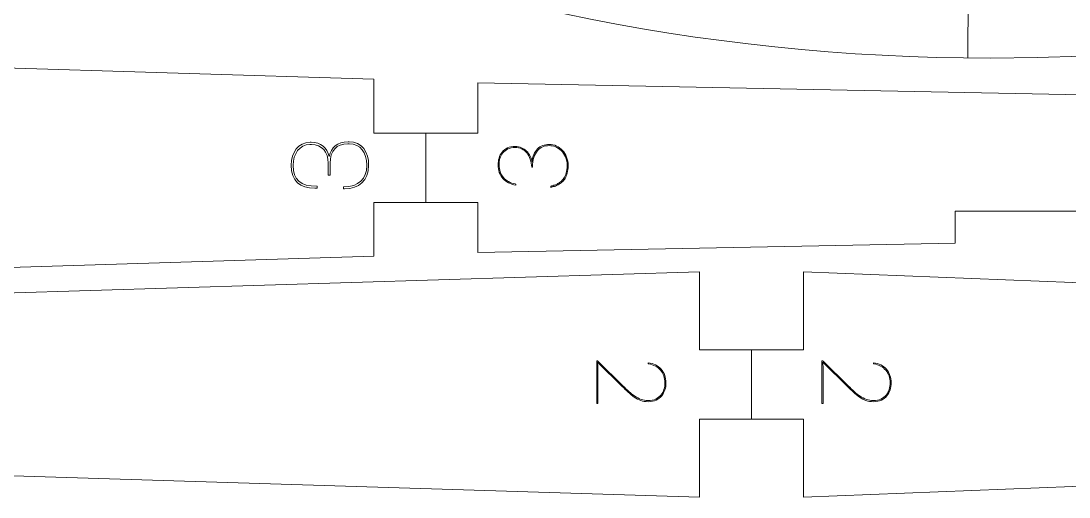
# Model space of a CAD drawing. Header units: millimetres. Extents: x -150 to 147, y -95 to 100.
# Drawn here: x -113.01 to -82.76, y -39.99 to -26.26 of the extents above; entities that cross this region are included whole.
import ezdxf

# ---------------------------------------------------------------- set-up
doc = ezdxf.new("R2010")
doc.units = ezdxf.units.MM
doc.header["$MEASUREMENT"] = 0
doc.layers.add('cut', color=7, linetype='Continuous')
doc.layers.add('cut light', color=7, linetype='Continuous')

msp = doc.modelspace()

# ---------------------------------------------------------------- linework, layer by layer
at = {"layer": 'cut', "lineweight": 0}
for points, knots in [([(-85.0188, 98.3721), (-56.4983, 98.3721), (-32.5493, 78.2244), (-25.8546, 50.9966), (-25.8546, 50.9966), (-25.8546, 50.9966), (-25.8546, 51.0068), (-25.8546, 51.0068), (-25.8546, 51.0068), (-25.8546, 51.0068), (-21.6503, 48.5068), (-21.6503, 48.5068), (-21.6503, 48.5068), (-21.6503, 48.5068), (-21.6503, 22.4442), (-21.6503, 22.4442), (-21.6503, 22.4442), (-21.6503, 22.4442), (-25.8776, 19.9442), (-25.8776, 19.9442), (-25.8776, 19.9442), (-25.8776, 19.9442), (-25.8776, 19.9502), (-25.8776, 19.9502), (-25.8776, 19.9502), (-32.6051, -7.2285), (-56.532, -27.3281), (-85.0188, -27.3281), (-85.0188, -27.3281), (-118.7251, -27.3281), (-146.0494, 0.8109), (-146.0494, 35.5219), (-146.0494, 35.5219), (-146.0494, 70.2331), (-118.7251, 98.3721), (-85.0188, 98.3721)], [0, 0, 0, 0, 0.1, 0.1, 0.1, 0.1, 0.2, 0.2, 0.2, 0.2, 0.3, 0.3, 0.3, 0.3, 0.4, 0.4, 0.4, 0.4, 0.5, 0.5, 0.5, 0.5, 0.6, 0.6, 0.6, 0.6, 0.7, 0.7, 0.7, 0.7, 0.8, 0.8, 0.8, 0.8, 1, 1, 1, 1]), ([(-126.9217, -31.4889), (-126.9217, -31.4889), (-126.9217, -29.4889), (-126.9217, -29.4889), (-126.9217, -29.4889), (-126.9217, -29.4889), (-125.4217, -29.4889), (-125.4217, -29.4889), (-125.4217, -29.4889), (-125.4217, -29.4889), (-125.4217, -27.2389), (-125.4217, -27.2389), (-125.4217, -27.2389), (-125.4217, -27.2389), (-102.8217, -27.9389), (-102.8217, -27.9389), (-102.8217, -27.9389), (-102.8217, -27.9389), (-102.8217, -29.4889), (-102.8217, -29.4889), (-102.8217, -29.4889), (-102.8217, -29.4889), (-101.3217, -29.4889), (-101.3217, -29.4889), (-101.3217, -29.4889), (-101.3217, -29.4889), (-101.3217, -31.4889), (-101.3217, -31.4889), (-101.3217, -31.4889), (-101.3217, -31.4889), (-102.8217, -31.4889), (-102.8217, -31.4889), (-102.8217, -31.4889), (-102.8217, -31.4889), (-102.8217, -33.0389), (-102.8217, -33.0389), (-102.8217, -33.0389), (-102.8217, -33.0389), (-125.4217, -33.7389), (-125.4217, -33.7389), (-125.4217, -33.7389), (-125.4217, -33.7389), (-125.4217, -31.4889), (-125.4217, -31.4889), (-125.4217, -31.4889), (-125.4217, -31.4889), (-126.9217, -31.4889), (-126.9217, -31.4889)], [0, 0, 0, 0, 0.0769231, 0.0769231, 0.0769231, 0.0769231, 0.1538462, 0.1538462, 0.1538462, 0.1538462, 0.2307692, 0.2307692, 0.2307692, 0.2307692, 0.3076923, 0.3076923, 0.3076923, 0.3076923, 0.3846154, 0.3846154, 0.3846154, 0.3846154, 0.4615385, 0.4615385, 0.4615385, 0.4615385, 0.5384615, 0.5384615, 0.5384615, 0.5384615, 0.6153846, 0.6153846, 0.6153846, 0.6153846, 0.6923077, 0.6923077, 0.6923077, 0.6923077, 0.7692308, 0.7692308, 0.7692308, 0.7692308, 0.8461538, 0.8461538, 0.8461538, 0.8461538, 1, 1, 1, 1]), ([(-101.3217, -31.4889), (-101.3217, -31.4889), (-101.3217, -29.4889), (-101.3217, -29.4889), (-101.3217, -29.4889), (-101.3217, -29.4889), (-99.8217, -29.4889), (-99.8217, -29.4889), (-99.8217, -29.4889), (-99.8217, -29.4889), (-99.8217, -28.0389), (-99.8217, -28.0389), (-99.8217, -28.0389), (-99.8217, -28.0389), (-77.0517, -28.489), (-77.0517, -28.489), (-77.0517, -28.489), (-77.0517, -28.489), (-77.0516, -29.739), (-77.0516, -29.739), (-77.0516, -29.739), (-77.0516, -29.739), (-75.5516, -29.739), (-75.5516, -29.739), (-75.5516, -29.739), (-75.5516, -29.739), (-75.5516, -31.239), (-75.5516, -31.239), (-75.5516, -31.239), (-75.5516, -31.239), (-77.0516, -31.239), (-77.0516, -31.239), (-77.0516, -31.239), (-77.0516, -31.239), (-77.0517, -31.739), (-77.0517, -31.739), (-77.0517, -31.739), (-77.0517, -31.739), (-86.0517, -31.739), (-86.0517, -31.739), (-86.0517, -31.739), (-86.0517, -31.739), (-86.0517, -32.6668), (-86.0517, -32.6668), (-86.0517, -32.6668), (-86.0517, -32.6668), (-99.8217, -32.9389), (-99.8217, -32.9389), (-99.8217, -32.9389), (-99.8217, -32.9389), (-99.8217, -31.4889), (-99.8217, -31.4889), (-99.8217, -31.4889), (-99.8217, -31.4889), (-101.3217, -31.4889), (-101.3217, -31.4889)], [0, 0, 0, 0, 0.0666667, 0.0666667, 0.0666667, 0.0666667, 0.1333333, 0.1333333, 0.1333333, 0.1333333, 0.2, 0.2, 0.2, 0.2, 0.2666667, 0.2666667, 0.2666667, 0.2666667, 0.3333333, 0.3333333, 0.3333333, 0.3333333, 0.4, 0.4, 0.4, 0.4, 0.4666667, 0.4666667, 0.4666667, 0.4666667, 0.5333333, 0.5333333, 0.5333333, 0.5333333, 0.6, 0.6, 0.6, 0.6, 0.6666667, 0.6666667, 0.6666667, 0.6666667, 0.7333333, 0.7333333, 0.7333333, 0.7333333, 0.8, 0.8, 0.8, 0.8, 0.8666667, 0.8666667, 0.8666667, 0.8666667, 1, 1, 1, 1]), ([(-91.9315, -35.7389), (-91.9315, -35.7389), (-91.9315, -37.7389), (-91.9315, -37.7389), (-91.9315, -37.7389), (-91.9315, -37.7389), (-93.4315, -37.7389), (-93.4315, -37.7389), (-93.4315, -37.7389), (-93.4315, -37.7389), (-93.4315, -39.9889), (-93.4315, -39.9889), (-93.4315, -39.9889), (-93.4315, -39.9889), (-116.0315, -39.2889), (-116.0315, -39.2889), (-116.0315, -39.2889), (-116.0315, -39.2889), (-116.0315, -37.7389), (-116.0315, -37.7389), (-116.0315, -37.7389), (-116.0315, -37.7389), (-117.5315, -37.7389), (-117.5315, -37.7389), (-117.5315, -37.7389), (-117.5315, -37.7389), (-117.5315, -35.7389), (-117.5315, -35.7389), (-117.5315, -35.7389), (-117.5315, -35.7389), (-116.0315, -35.7389), (-116.0315, -35.7389), (-116.0315, -35.7389), (-116.0315, -35.7389), (-116.0315, -34.1889), (-116.0315, -34.1889), (-116.0315, -34.1889), (-116.0315, -34.1889), (-93.4315, -33.4889), (-93.4315, -33.4889), (-93.4315, -33.4889), (-93.4315, -33.4889), (-93.4315, -35.7389), (-93.4315, -35.7389), (-93.4315, -35.7389), (-93.4315, -35.7389), (-91.9315, -35.7389), (-91.9315, -35.7389)], [0, 0, 0, 0, 0.0769231, 0.0769231, 0.0769231, 0.0769231, 0.1538462, 0.1538462, 0.1538462, 0.1538462, 0.2307692, 0.2307692, 0.2307692, 0.2307692, 0.3076923, 0.3076923, 0.3076923, 0.3076923, 0.3846154, 0.3846154, 0.3846154, 0.3846154, 0.4615385, 0.4615385, 0.4615385, 0.4615385, 0.5384615, 0.5384615, 0.5384615, 0.5384615, 0.6153846, 0.6153846, 0.6153846, 0.6153846, 0.6923077, 0.6923077, 0.6923077, 0.6923077, 0.7692308, 0.7692308, 0.7692308, 0.7692308, 0.8461538, 0.8461538, 0.8461538, 0.8461538, 1, 1, 1, 1]), ([(-74.8016, -35.7389), (-74.8016, -35.7389), (-74.8016, -37.7389), (-74.8016, -37.7389), (-74.8016, -37.7389), (-74.8016, -37.7389), (-77.8016, -37.7389), (-77.8016, -37.7389), (-77.8016, -37.7389), (-77.8016, -37.7389), (-77.8016, -39.4888), (-77.8016, -39.4888), (-77.8016, -39.4888), (-77.8016, -39.4888), (-90.4315, -39.9889), (-90.4315, -39.9889), (-90.4315, -39.9889), (-90.4315, -39.9889), (-90.4315, -37.7389), (-90.4315, -37.7389), (-90.4315, -37.7389), (-90.4315, -37.7389), (-91.9315, -37.7389), (-91.9315, -37.7389), (-91.9315, -37.7389), (-91.9315, -37.7389), (-91.9315, -35.7389), (-91.9315, -35.7389), (-91.9315, -35.7389), (-91.9315, -35.7389), (-90.4315, -35.7389), (-90.4315, -35.7389), (-90.4315, -35.7389), (-90.4315, -35.7389), (-90.4315, -33.4889), (-90.4315, -33.4889), (-90.4315, -33.4889), (-90.4315, -33.4889), (-77.8016, -33.9888), (-77.8016, -33.9888), (-77.8016, -33.9888), (-77.8016, -33.9888), (-77.8016, -35.7389), (-77.8016, -35.7389), (-77.8016, -35.7389), (-77.8016, -35.7389), (-74.8016, -35.7389), (-74.8016, -35.7389)], [0, 0, 0, 0, 0.0769231, 0.0769231, 0.0769231, 0.0769231, 0.1538462, 0.1538462, 0.1538462, 0.1538462, 0.2307692, 0.2307692, 0.2307692, 0.2307692, 0.3076923, 0.3076923, 0.3076923, 0.3076923, 0.3846154, 0.3846154, 0.3846154, 0.3846154, 0.4615385, 0.4615385, 0.4615385, 0.4615385, 0.5384615, 0.5384615, 0.5384615, 0.5384615, 0.6153846, 0.6153846, 0.6153846, 0.6153846, 0.6923077, 0.6923077, 0.6923077, 0.6923077, 0.7692308, 0.7692308, 0.7692308, 0.7692308, 0.8461538, 0.8461538, 0.8461538, 0.8461538, 1, 1, 1, 1])]:
    msp.add_open_spline(points, degree=3, knots=knots, dxfattribs=at)
at = {"layer": 'cut light', "color": 5, "lineweight": 0}
msp.add_open_spline([(-85.3497, 35.522), (-85.3497, 35.522), (-85.6805, -27.3282), (-85.6805, -27.3282)], degree=3, dxfattribs=at)
for points, knots in [([(-104.6775, -29.8169), (-104.6775, -29.8169), (-104.621, -29.8169), (-104.621, -29.8169), (-104.621, -29.8169), (-104.3303, -29.8169), (-104.1441, -30.0342), (-104.1441, -30.3531), (-104.1441, -30.3531), (-104.1441, -30.3531), (-104.1441, -30.7003), (-104.1441, -30.7003), (-104.1441, -30.7003), (-104.1441, -30.7003), (-104.0876, -30.7003), (-104.0876, -30.7003), (-104.0876, -30.7003), (-104.0876, -30.7003), (-104.0876, -30.3531), (-104.0876, -30.3531), (-104.0876, -30.3531), (-104.0876, -30.0032), (-103.9042, -29.7972), (-103.5768, -29.7972), (-103.5768, -29.7972), (-103.5768, -29.7972), (-103.5345, -29.7972), (-103.5345, -29.7972), (-103.5345, -29.7972), (-103.2071, -29.7972), (-103.0321, -30.0596), (-103.0321, -30.4096), (-103.0321, -30.4096), (-103.0321, -30.4096), (-103.0321, -30.4265), (-103.0321, -30.4265), (-103.0321, -30.4265), (-103.0321, -30.816), (-103.2579, -31.0389), (-103.6982, -31.0389), (-103.6982, -31.0389), (-103.6982, -31.0389), (-103.6982, -31.0954), (-103.6982, -31.0954), (-103.6982, -31.0954), (-103.6982, -31.0954), (-103.6699, -31.0954), (-103.6699, -31.0954), (-103.6699, -31.0954), (-103.2579, -31.0954), (-102.9757, -30.8724), (-102.9757, -30.418), (-102.9757, -30.418), (-102.9757, -30.037), (-103.1619, -29.7407), (-103.5429, -29.7407), (-103.5429, -29.7407), (-103.5429, -29.7407), (-103.5712, -29.7407), (-103.5712, -29.7407), (-103.5712, -29.7407), (-103.8816, -29.7407), (-104.0594, -29.9016), (-104.1158, -30.1669), (-104.1158, -30.1669), (-104.1723, -29.9129), (-104.3557, -29.7548), (-104.6351, -29.7548), (-104.6351, -29.7548), (-104.6351, -29.7548), (-104.6633, -29.7548), (-104.6633, -29.7548), (-104.6633, -29.7548), (-105.0077, -29.7548), (-105.2108, -30.0512), (-105.2108, -30.418), (-105.2108, -30.418), (-105.2108, -30.8781), (-104.9512, -31.0813), (-104.5307, -31.0813), (-104.5307, -31.0813), (-104.5307, -31.0813), (-104.4601, -31.0813), (-104.4601, -31.0813), (-104.4601, -31.0813), (-104.4601, -31.0813), (-104.4601, -31.0248), (-104.4601, -31.0248), (-104.4601, -31.0248), (-104.9512, -31.0248), (-105.1544, -30.8273), (-105.1544, -30.4293), (-105.1544, -30.4293), (-105.1544, -30.4293), (-105.1544, -30.4124), (-105.1544, -30.4124), (-105.1544, -30.4124), (-105.1544, -30.0935), (-104.9681, -29.8169), (-104.6775, -29.8169)], [0, 0, 0, 0, 0.0384615, 0.0384615, 0.0384615, 0.0384615, 0.0769231, 0.0769231, 0.0769231, 0.0769231, 0.1153846, 0.1153846, 0.1153846, 0.1153846, 0.1538462, 0.1538462, 0.1538462, 0.1538462, 0.1923077, 0.1923077, 0.1923077, 0.1923077, 0.2307692, 0.2307692, 0.2307692, 0.2307692, 0.2692308, 0.2692308, 0.2692308, 0.2692308, 0.3076923, 0.3076923, 0.3076923, 0.3076923, 0.3461538, 0.3461538, 0.3461538, 0.3461538, 0.3846154, 0.3846154, 0.3846154, 0.3846154, 0.4230769, 0.4230769, 0.4230769, 0.4230769, 0.4615385, 0.4615385, 0.4615385, 0.4615385, 0.5, 0.5, 0.5, 0.5, 0.5384615, 0.5384615, 0.5384615, 0.5384615, 0.5769231, 0.5769231, 0.5769231, 0.5769231, 0.6153846, 0.6153846, 0.6153846, 0.6153846, 0.6538462, 0.6538462, 0.6538462, 0.6538462, 0.6923077, 0.6923077, 0.6923077, 0.6923077, 0.7307692, 0.7307692, 0.7307692, 0.7307692, 0.7692308, 0.7692308, 0.7692308, 0.7692308, 0.8076923, 0.8076923, 0.8076923, 0.8076923, 0.8461538, 0.8461538, 0.8461538, 0.8461538, 0.8846154, 0.8846154, 0.8846154, 0.8846154, 0.9230769, 0.9230769, 0.9230769, 0.9230769, 1, 1, 1, 1]), ([(-99.2407, -30.4068), (-99.2407, -30.339), (-99.2313, -30.2732), (-99.2125, -30.2092), (-99.2125, -30.2092), (-99.1937, -30.1452), (-99.1645, -30.0883), (-99.125, -30.0385), (-99.125, -30.0385), (-99.0855, -29.9886), (-99.0347, -29.9486), (-98.9721, -29.9185), (-98.9721, -29.9185), (-98.9096, -29.8884), (-98.8343, -29.8734), (-98.7468, -29.8734), (-98.7468, -29.8734), (-98.68, -29.8734), (-98.6189, -29.8861), (-98.5629, -29.9115), (-98.5629, -29.9115), (-98.5069, -29.9369), (-98.458, -29.9703), (-98.4166, -30.0121), (-98.4166, -30.0121), (-98.3752, -30.054), (-98.3414, -30.1024), (-98.3146, -30.157), (-98.3146, -30.157), (-98.2878, -30.2115), (-98.2699, -30.2675), (-98.2614, -30.3249), (-98.2614, -30.3249), (-98.2548, -30.2431), (-98.2379, -30.1702), (-98.2106, -30.1067), (-98.2106, -30.1067), (-98.1833, -30.0432), (-98.1481, -29.99), (-98.1048, -29.9472), (-98.1048, -29.9472), (-98.0615, -29.9044), (-98.0112, -29.8719), (-97.9533, -29.8498), (-97.9533, -29.8498), (-97.8955, -29.8277), (-97.8324, -29.8169), (-97.7647, -29.8169), (-97.7647, -29.8169), (-97.6923, -29.8169), (-97.6231, -29.832), (-97.5573, -29.8625), (-97.5573, -29.8625), (-97.4914, -29.8931), (-97.4336, -29.9359), (-97.3837, -29.9905), (-97.3837, -29.9905), (-97.3339, -30.045), (-97.2943, -30.1099), (-97.2647, -30.1852), (-97.2647, -30.1852), (-97.2351, -30.2605), (-97.22, -30.3428), (-97.22, -30.4322), (-97.22, -30.4322), (-97.22, -30.5112), (-97.228, -30.5803), (-97.244, -30.6401), (-97.244, -30.6401), (-97.26, -30.6998), (-97.2812, -30.7515), (-97.307, -30.7953), (-97.307, -30.7953), (-97.3329, -30.839), (-97.363, -30.8757), (-97.3974, -30.9053), (-97.3974, -30.9053), (-97.4317, -30.935), (-97.467, -30.9599), (-97.5037, -30.9797), (-97.5037, -30.9797), (-97.5403, -30.9994), (-97.577, -31.0149), (-97.6137, -31.0267), (-97.6137, -31.0267), (-97.6504, -31.0385), (-97.6847, -31.0483), (-97.7167, -31.0559), (-97.7167, -31.0559), (-97.7167, -31.0559), (-97.7196, -31.0502), (-97.7196, -31.0502), (-97.7196, -31.0502), (-97.7214, -31.0464), (-97.7224, -31.0427), (-97.7224, -31.0389), (-97.7224, -31.0389), (-97.7224, -31.0314), (-97.7196, -31.0258), (-97.7134, -31.0225), (-97.7134, -31.0225), (-97.7073, -31.0192), (-97.6984, -31.0163), (-97.6871, -31.0135), (-97.6871, -31.0135), (-97.6739, -31.0107), (-97.6542, -31.0051), (-97.6274, -30.9971), (-97.6274, -30.9971), (-97.6005, -30.9891), (-97.5709, -30.9768), (-97.5385, -30.9599), (-97.5385, -30.9599), (-97.506, -30.943), (-97.4726, -30.9209), (-97.4383, -30.8941), (-97.4383, -30.8941), (-97.4039, -30.8672), (-97.3724, -30.8329), (-97.3442, -30.7906), (-97.3442, -30.7906), (-97.316, -30.7482), (-97.2929, -30.6979), (-97.2751, -30.6396), (-97.2751, -30.6396), (-97.2572, -30.5813), (-97.2482, -30.5121), (-97.2482, -30.4322), (-97.2482, -30.4322), (-97.2482, -30.3353), (-97.2647, -30.2506), (-97.2972, -30.1782), (-97.2972, -30.1782), (-97.3296, -30.1057), (-97.371, -30.045), (-97.4213, -29.9966), (-97.4213, -29.9966), (-97.4717, -29.9481), (-97.5272, -29.9119), (-97.5878, -29.8875), (-97.5878, -29.8875), (-97.6485, -29.863), (-97.7073, -29.8508), (-97.7647, -29.8508), (-97.7647, -29.8508), (-97.8324, -29.8508), (-97.8955, -29.8625), (-97.9538, -29.8861), (-97.9538, -29.8861), (-98.0121, -29.9096), (-98.0629, -29.9467), (-98.1062, -29.9975), (-98.1062, -29.9975), (-98.1495, -30.0483), (-98.1838, -30.1132), (-98.2087, -30.1923), (-98.2087, -30.1923), (-98.2337, -30.2713), (-98.2464, -30.3663), (-98.2473, -30.4773), (-98.2473, -30.4773), (-98.2473, -30.4773), (-98.2699, -30.4773), (-98.2699, -30.4773), (-98.2699, -30.4773), (-98.2727, -30.3908), (-98.2863, -30.3122), (-98.3103, -30.2417), (-98.3103, -30.2417), (-98.3343, -30.1711), (-98.3672, -30.1109), (-98.4091, -30.0615), (-98.4091, -30.0615), (-98.451, -30.0121), (-98.5004, -29.974), (-98.5573, -29.9472), (-98.5573, -29.9472), (-98.6142, -29.9204), (-98.6772, -29.9072), (-98.7468, -29.9072), (-98.7468, -29.9072), (-98.8287, -29.9072), (-98.8992, -29.9209), (-98.958, -29.9486), (-98.958, -29.9486), (-99.0168, -29.9764), (-99.0648, -30.0135), (-99.1024, -30.0601), (-99.1024, -30.0601), (-99.1401, -30.1067), (-99.1678, -30.1603), (-99.1857, -30.2205), (-99.1857, -30.2205), (-99.2036, -30.2807), (-99.2125, -30.3428), (-99.2125, -30.4068), (-99.2125, -30.4068), (-99.2125, -30.4801), (-99.2012, -30.5479), (-99.1786, -30.6099), (-99.1786, -30.6099), (-99.1561, -30.672), (-99.1245, -30.7266), (-99.0836, -30.7736), (-99.0836, -30.7736), (-99.0427, -30.8207), (-98.9938, -30.8597), (-98.9373, -30.8908), (-98.9373, -30.8908), (-98.8809, -30.9218), (-98.8183, -30.943), (-98.7497, -30.9543), (-98.7497, -30.9543), (-98.7346, -30.9571), (-98.7271, -30.9637), (-98.7271, -30.974), (-98.7271, -30.974), (-98.7271, -30.974), (-98.7271, -30.9881), (-98.7271, -30.9881), (-98.7271, -30.9881), (-98.8061, -30.9778), (-98.8776, -30.9561), (-98.9411, -30.9237), (-98.9411, -30.9237), (-99.0046, -30.8912), (-99.0582, -30.8498), (-99.1024, -30.799), (-99.1024, -30.799), (-99.1466, -30.7482), (-99.181, -30.6894), (-99.205, -30.6231), (-99.205, -30.6231), (-99.229, -30.5568), (-99.2407, -30.4848), (-99.2407, -30.4068)], [0, 0, 0, 0, 0.0166667, 0.0166667, 0.0166667, 0.0166667, 0.0333333, 0.0333333, 0.0333333, 0.0333333, 0.05, 0.05, 0.05, 0.05, 0.0666667, 0.0666667, 0.0666667, 0.0666667, 0.0833333, 0.0833333, 0.0833333, 0.0833333, 0.1, 0.1, 0.1, 0.1, 0.1166667, 0.1166667, 0.1166667, 0.1166667, 0.1333333, 0.1333333, 0.1333333, 0.1333333, 0.15, 0.15, 0.15, 0.15, 0.1666667, 0.1666667, 0.1666667, 0.1666667, 0.1833333, 0.1833333, 0.1833333, 0.1833333, 0.2, 0.2, 0.2, 0.2, 0.2166667, 0.2166667, 0.2166667, 0.2166667, 0.2333333, 0.2333333, 0.2333333, 0.2333333, 0.25, 0.25, 0.25, 0.25, 0.2666667, 0.2666667, 0.2666667, 0.2666667, 0.2833333, 0.2833333, 0.2833333, 0.2833333, 0.3, 0.3, 0.3, 0.3, 0.3166667, 0.3166667, 0.3166667, 0.3166667, 0.3333333, 0.3333333, 0.3333333, 0.3333333, 0.35, 0.35, 0.35, 0.35, 0.3666667, 0.3666667, 0.3666667, 0.3666667, 0.3833333, 0.3833333, 0.3833333, 0.3833333, 0.4, 0.4, 0.4, 0.4, 0.4166667, 0.4166667, 0.4166667, 0.4166667, 0.4333333, 0.4333333, 0.4333333, 0.4333333, 0.45, 0.45, 0.45, 0.45, 0.4666667, 0.4666667, 0.4666667, 0.4666667, 0.4833333, 0.4833333, 0.4833333, 0.4833333, 0.5, 0.5, 0.5, 0.5, 0.5166667, 0.5166667, 0.5166667, 0.5166667, 0.5333333, 0.5333333, 0.5333333, 0.5333333, 0.55, 0.55, 0.55, 0.55, 0.5666667, 0.5666667, 0.5666667, 0.5666667, 0.5833333, 0.5833333, 0.5833333, 0.5833333, 0.6, 0.6, 0.6, 0.6, 0.6166667, 0.6166667, 0.6166667, 0.6166667, 0.6333333, 0.6333333, 0.6333333, 0.6333333, 0.65, 0.65, 0.65, 0.65, 0.6666667, 0.6666667, 0.6666667, 0.6666667, 0.6833333, 0.6833333, 0.6833333, 0.6833333, 0.7, 0.7, 0.7, 0.7, 0.7166667, 0.7166667, 0.7166667, 0.7166667, 0.7333333, 0.7333333, 0.7333333, 0.7333333, 0.75, 0.75, 0.75, 0.75, 0.7666667, 0.7666667, 0.7666667, 0.7666667, 0.7833333, 0.7833333, 0.7833333, 0.7833333, 0.8, 0.8, 0.8, 0.8, 0.8166667, 0.8166667, 0.8166667, 0.8166667, 0.8333333, 0.8333333, 0.8333333, 0.8333333, 0.85, 0.85, 0.85, 0.85, 0.8666667, 0.8666667, 0.8666667, 0.8666667, 0.8833333, 0.8833333, 0.8833333, 0.8833333, 0.9, 0.9, 0.9, 0.9, 0.9166667, 0.9166667, 0.9166667, 0.9166667, 0.9333333, 0.9333333, 0.9333333, 0.9333333, 0.95, 0.95, 0.95, 0.95, 0.9666667, 0.9666667, 0.9666667, 0.9666667, 1, 1, 1, 1]), ([(-94.3971, -36.6947), (-94.3971, -36.7624), (-94.407, -36.8292), (-94.4267, -36.8946), (-94.4267, -36.8946), (-94.4465, -36.96), (-94.477, -37.0178), (-94.5189, -37.0686), (-94.5189, -37.0686), (-94.5608, -37.1194), (-94.6144, -37.1608), (-94.6793, -37.1923), (-94.6793, -37.1923), (-94.7442, -37.2238), (-94.8223, -37.2394), (-94.9135, -37.2394), (-94.9135, -37.2394), (-94.9888, -37.2394), (-95.0589, -37.2276), (-95.1238, -37.2036), (-95.1238, -37.2036), (-95.1887, -37.1796), (-95.2508, -37.1472), (-95.3101, -37.1067), (-95.3101, -37.1067), (-95.3693, -37.0663), (-95.4272, -37.0197), (-95.4841, -36.9666), (-95.4841, -36.9666), (-95.541, -36.9134), (-95.5993, -36.8574), (-95.6586, -36.7991), (-95.6586, -36.7991), (-95.6586, -36.7991), (-96.3698, -36.102), (-96.3698, -36.102), (-96.3698, -36.102), (-96.3679, -36.1218), (-96.3665, -36.1448), (-96.3656, -36.1707), (-96.3656, -36.1707), (-96.3646, -36.1966), (-96.3642, -36.2253), (-96.3642, -36.2572), (-96.3642, -36.2572), (-96.3642, -36.2572), (-96.3642, -37.2789), (-96.3642, -37.2789), (-96.3642, -37.2789), (-96.3642, -37.2883), (-96.3689, -37.293), (-96.3783, -37.293), (-96.3783, -37.293), (-96.3783, -37.293), (-96.3952, -37.293), (-96.3952, -37.293), (-96.3952, -37.293), (-96.3952, -37.293), (-96.3952, -36.0569), (-96.3952, -36.0569), (-96.3952, -36.0569), (-96.3952, -36.0569), (-96.3839, -36.0569), (-96.3839, -36.0569), (-96.3839, -36.0569), (-96.3783, -36.0569), (-96.3736, -36.0583), (-96.3698, -36.0611), (-96.3698, -36.0611), (-96.366, -36.0639), (-96.3632, -36.0663), (-96.3613, -36.0682), (-96.3613, -36.0682), (-96.3613, -36.0682), (-95.6389, -36.7793), (-95.6389, -36.7793), (-95.6389, -36.7793), (-95.5796, -36.8377), (-95.5217, -36.8927), (-95.4653, -36.9444), (-95.4653, -36.9444), (-95.4088, -36.9962), (-95.3515, -37.0413), (-95.2931, -37.0799), (-95.2931, -37.0799), (-95.2348, -37.1185), (-95.1746, -37.1491), (-95.1125, -37.1716), (-95.1125, -37.1716), (-95.0504, -37.1942), (-94.9841, -37.2055), (-94.9135, -37.2055), (-94.9135, -37.2055), (-94.8279, -37.2055), (-94.7541, -37.1909), (-94.6925, -37.1618), (-94.6925, -37.1618), (-94.6309, -37.1326), (-94.5805, -37.094), (-94.541, -37.046), (-94.541, -37.046), (-94.5015, -36.9981), (-94.4723, -36.9435), (-94.4535, -36.8824), (-94.4535, -36.8824), (-94.4347, -36.8212), (-94.4253, -36.7587), (-94.4253, -36.6947), (-94.4253, -36.6947), (-94.4253, -36.6213), (-94.4366, -36.554), (-94.4592, -36.4924), (-94.4592, -36.4924), (-94.4817, -36.4308), (-94.5133, -36.3762), (-94.5542, -36.3292), (-94.5542, -36.3292), (-94.5951, -36.2822), (-94.644, -36.2436), (-94.7005, -36.213), (-94.7005, -36.213), (-94.7569, -36.1825), (-94.8195, -36.1613), (-94.8881, -36.15), (-94.8881, -36.15), (-94.9032, -36.1472), (-94.9107, -36.1396), (-94.9107, -36.1274), (-94.9107, -36.1274), (-94.9107, -36.1274), (-94.9107, -36.1133), (-94.9107, -36.1133), (-94.9107, -36.1133), (-94.8317, -36.1237), (-94.7602, -36.1453), (-94.6967, -36.1777), (-94.6967, -36.1777), (-94.6332, -36.2102), (-94.5796, -36.2516), (-94.5354, -36.3024), (-94.5354, -36.3024), (-94.4912, -36.3532), (-94.4568, -36.412), (-94.4328, -36.4783), (-94.4328, -36.4783), (-94.4088, -36.5446), (-94.3971, -36.6166), (-94.3971, -36.6947)], [0, 0, 0, 0, 0.0263158, 0.0263158, 0.0263158, 0.0263158, 0.0526316, 0.0526316, 0.0526316, 0.0526316, 0.0789474, 0.0789474, 0.0789474, 0.0789474, 0.1052632, 0.1052632, 0.1052632, 0.1052632, 0.1315789, 0.1315789, 0.1315789, 0.1315789, 0.1578947, 0.1578947, 0.1578947, 0.1578947, 0.1842105, 0.1842105, 0.1842105, 0.1842105, 0.2105263, 0.2105263, 0.2105263, 0.2105263, 0.2368421, 0.2368421, 0.2368421, 0.2368421, 0.2631579, 0.2631579, 0.2631579, 0.2631579, 0.2894737, 0.2894737, 0.2894737, 0.2894737, 0.3157895, 0.3157895, 0.3157895, 0.3157895, 0.3421053, 0.3421053, 0.3421053, 0.3421053, 0.3684211, 0.3684211, 0.3684211, 0.3684211, 0.3947368, 0.3947368, 0.3947368, 0.3947368, 0.4210526, 0.4210526, 0.4210526, 0.4210526, 0.4473684, 0.4473684, 0.4473684, 0.4473684, 0.4736842, 0.4736842, 0.4736842, 0.4736842, 0.5, 0.5, 0.5, 0.5, 0.5263158, 0.5263158, 0.5263158, 0.5263158, 0.5526316, 0.5526316, 0.5526316, 0.5526316, 0.5789474, 0.5789474, 0.5789474, 0.5789474, 0.6052632, 0.6052632, 0.6052632, 0.6052632, 0.6315789, 0.6315789, 0.6315789, 0.6315789, 0.6578947, 0.6578947, 0.6578947, 0.6578947, 0.6842105, 0.6842105, 0.6842105, 0.6842105, 0.7105263, 0.7105263, 0.7105263, 0.7105263, 0.7368421, 0.7368421, 0.7368421, 0.7368421, 0.7631579, 0.7631579, 0.7631579, 0.7631579, 0.7894737, 0.7894737, 0.7894737, 0.7894737, 0.8157895, 0.8157895, 0.8157895, 0.8157895, 0.8421053, 0.8421053, 0.8421053, 0.8421053, 0.8684211, 0.8684211, 0.8684211, 0.8684211, 0.8947368, 0.8947368, 0.8947368, 0.8947368, 0.9210526, 0.9210526, 0.9210526, 0.9210526, 0.9473684, 0.9473684, 0.9473684, 0.9473684, 1, 1, 1, 1]), ([(-87.8971, -36.6947), (-87.8971, -36.7624), (-87.907, -36.8292), (-87.9267, -36.8946), (-87.9267, -36.8946), (-87.9465, -36.96), (-87.977, -37.0178), (-88.0189, -37.0686), (-88.0189, -37.0686), (-88.0608, -37.1194), (-88.1144, -37.1608), (-88.1793, -37.1923), (-88.1793, -37.1923), (-88.2442, -37.2238), (-88.3223, -37.2394), (-88.4135, -37.2394), (-88.4135, -37.2394), (-88.4888, -37.2394), (-88.5589, -37.2276), (-88.6238, -37.2036), (-88.6238, -37.2036), (-88.6887, -37.1796), (-88.7508, -37.1472), (-88.8101, -37.1067), (-88.8101, -37.1067), (-88.8693, -37.0663), (-88.9272, -37.0197), (-88.9841, -36.9666), (-88.9841, -36.9666), (-89.041, -36.9134), (-89.0993, -36.8574), (-89.1586, -36.7991), (-89.1586, -36.7991), (-89.1586, -36.7991), (-89.8698, -36.102), (-89.8698, -36.102), (-89.8698, -36.102), (-89.8679, -36.1218), (-89.8665, -36.1448), (-89.8656, -36.1707), (-89.8656, -36.1707), (-89.8646, -36.1966), (-89.8642, -36.2253), (-89.8642, -36.2572), (-89.8642, -36.2572), (-89.8642, -36.2572), (-89.8642, -37.2789), (-89.8642, -37.2789), (-89.8642, -37.2789), (-89.8642, -37.2883), (-89.8689, -37.293), (-89.8783, -37.293), (-89.8783, -37.293), (-89.8783, -37.293), (-89.8952, -37.293), (-89.8952, -37.293), (-89.8952, -37.293), (-89.8952, -37.293), (-89.8952, -36.0569), (-89.8952, -36.0569), (-89.8952, -36.0569), (-89.8952, -36.0569), (-89.8839, -36.0569), (-89.8839, -36.0569), (-89.8839, -36.0569), (-89.8783, -36.0569), (-89.8736, -36.0583), (-89.8698, -36.0611), (-89.8698, -36.0611), (-89.866, -36.0639), (-89.8632, -36.0663), (-89.8613, -36.0682), (-89.8613, -36.0682), (-89.8613, -36.0682), (-89.1389, -36.7793), (-89.1389, -36.7793), (-89.1389, -36.7793), (-89.0796, -36.8377), (-89.0217, -36.8927), (-88.9653, -36.9444), (-88.9653, -36.9444), (-88.9088, -36.9962), (-88.8515, -37.0413), (-88.7931, -37.0799), (-88.7931, -37.0799), (-88.7348, -37.1185), (-88.6746, -37.1491), (-88.6125, -37.1716), (-88.6125, -37.1716), (-88.5504, -37.1942), (-88.4841, -37.2055), (-88.4135, -37.2055), (-88.4135, -37.2055), (-88.3279, -37.2055), (-88.2541, -37.1909), (-88.1925, -37.1618), (-88.1925, -37.1618), (-88.1309, -37.1326), (-88.0805, -37.094), (-88.041, -37.046), (-88.041, -37.046), (-88.0015, -36.9981), (-87.9723, -36.9435), (-87.9535, -36.8824), (-87.9535, -36.8824), (-87.9347, -36.8212), (-87.9253, -36.7587), (-87.9253, -36.6947), (-87.9253, -36.6947), (-87.9253, -36.6213), (-87.9366, -36.554), (-87.9592, -36.4924), (-87.9592, -36.4924), (-87.9817, -36.4308), (-88.0133, -36.3762), (-88.0542, -36.3292), (-88.0542, -36.3292), (-88.0951, -36.2822), (-88.144, -36.2436), (-88.2005, -36.213), (-88.2005, -36.213), (-88.2569, -36.1825), (-88.3195, -36.1613), (-88.3881, -36.15), (-88.3881, -36.15), (-88.4032, -36.1472), (-88.4107, -36.1396), (-88.4107, -36.1274), (-88.4107, -36.1274), (-88.4107, -36.1274), (-88.4107, -36.1133), (-88.4107, -36.1133), (-88.4107, -36.1133), (-88.3317, -36.1237), (-88.2602, -36.1453), (-88.1967, -36.1777), (-88.1967, -36.1777), (-88.1332, -36.2102), (-88.0796, -36.2516), (-88.0354, -36.3024), (-88.0354, -36.3024), (-87.9912, -36.3532), (-87.9568, -36.412), (-87.9328, -36.4783), (-87.9328, -36.4783), (-87.9088, -36.5446), (-87.8971, -36.6166), (-87.8971, -36.6947)], [0, 0, 0, 0, 0.0263158, 0.0263158, 0.0263158, 0.0263158, 0.0526316, 0.0526316, 0.0526316, 0.0526316, 0.0789474, 0.0789474, 0.0789474, 0.0789474, 0.1052632, 0.1052632, 0.1052632, 0.1052632, 0.1315789, 0.1315789, 0.1315789, 0.1315789, 0.1578947, 0.1578947, 0.1578947, 0.1578947, 0.1842105, 0.1842105, 0.1842105, 0.1842105, 0.2105263, 0.2105263, 0.2105263, 0.2105263, 0.2368421, 0.2368421, 0.2368421, 0.2368421, 0.2631579, 0.2631579, 0.2631579, 0.2631579, 0.2894737, 0.2894737, 0.2894737, 0.2894737, 0.3157895, 0.3157895, 0.3157895, 0.3157895, 0.3421053, 0.3421053, 0.3421053, 0.3421053, 0.3684211, 0.3684211, 0.3684211, 0.3684211, 0.3947368, 0.3947368, 0.3947368, 0.3947368, 0.4210526, 0.4210526, 0.4210526, 0.4210526, 0.4473684, 0.4473684, 0.4473684, 0.4473684, 0.4736842, 0.4736842, 0.4736842, 0.4736842, 0.5, 0.5, 0.5, 0.5, 0.5263158, 0.5263158, 0.5263158, 0.5263158, 0.5526316, 0.5526316, 0.5526316, 0.5526316, 0.5789474, 0.5789474, 0.5789474, 0.5789474, 0.6052632, 0.6052632, 0.6052632, 0.6052632, 0.6315789, 0.6315789, 0.6315789, 0.6315789, 0.6578947, 0.6578947, 0.6578947, 0.6578947, 0.6842105, 0.6842105, 0.6842105, 0.6842105, 0.7105263, 0.7105263, 0.7105263, 0.7105263, 0.7368421, 0.7368421, 0.7368421, 0.7368421, 0.7631579, 0.7631579, 0.7631579, 0.7631579, 0.7894737, 0.7894737, 0.7894737, 0.7894737, 0.8157895, 0.8157895, 0.8157895, 0.8157895, 0.8421053, 0.8421053, 0.8421053, 0.8421053, 0.8684211, 0.8684211, 0.8684211, 0.8684211, 0.8947368, 0.8947368, 0.8947368, 0.8947368, 0.9210526, 0.9210526, 0.9210526, 0.9210526, 0.9473684, 0.9473684, 0.9473684, 0.9473684, 1, 1, 1, 1])]:
    msp.add_open_spline(points, degree=3, knots=knots, dxfattribs=at)

doc.saveas('drawing.dxf')
